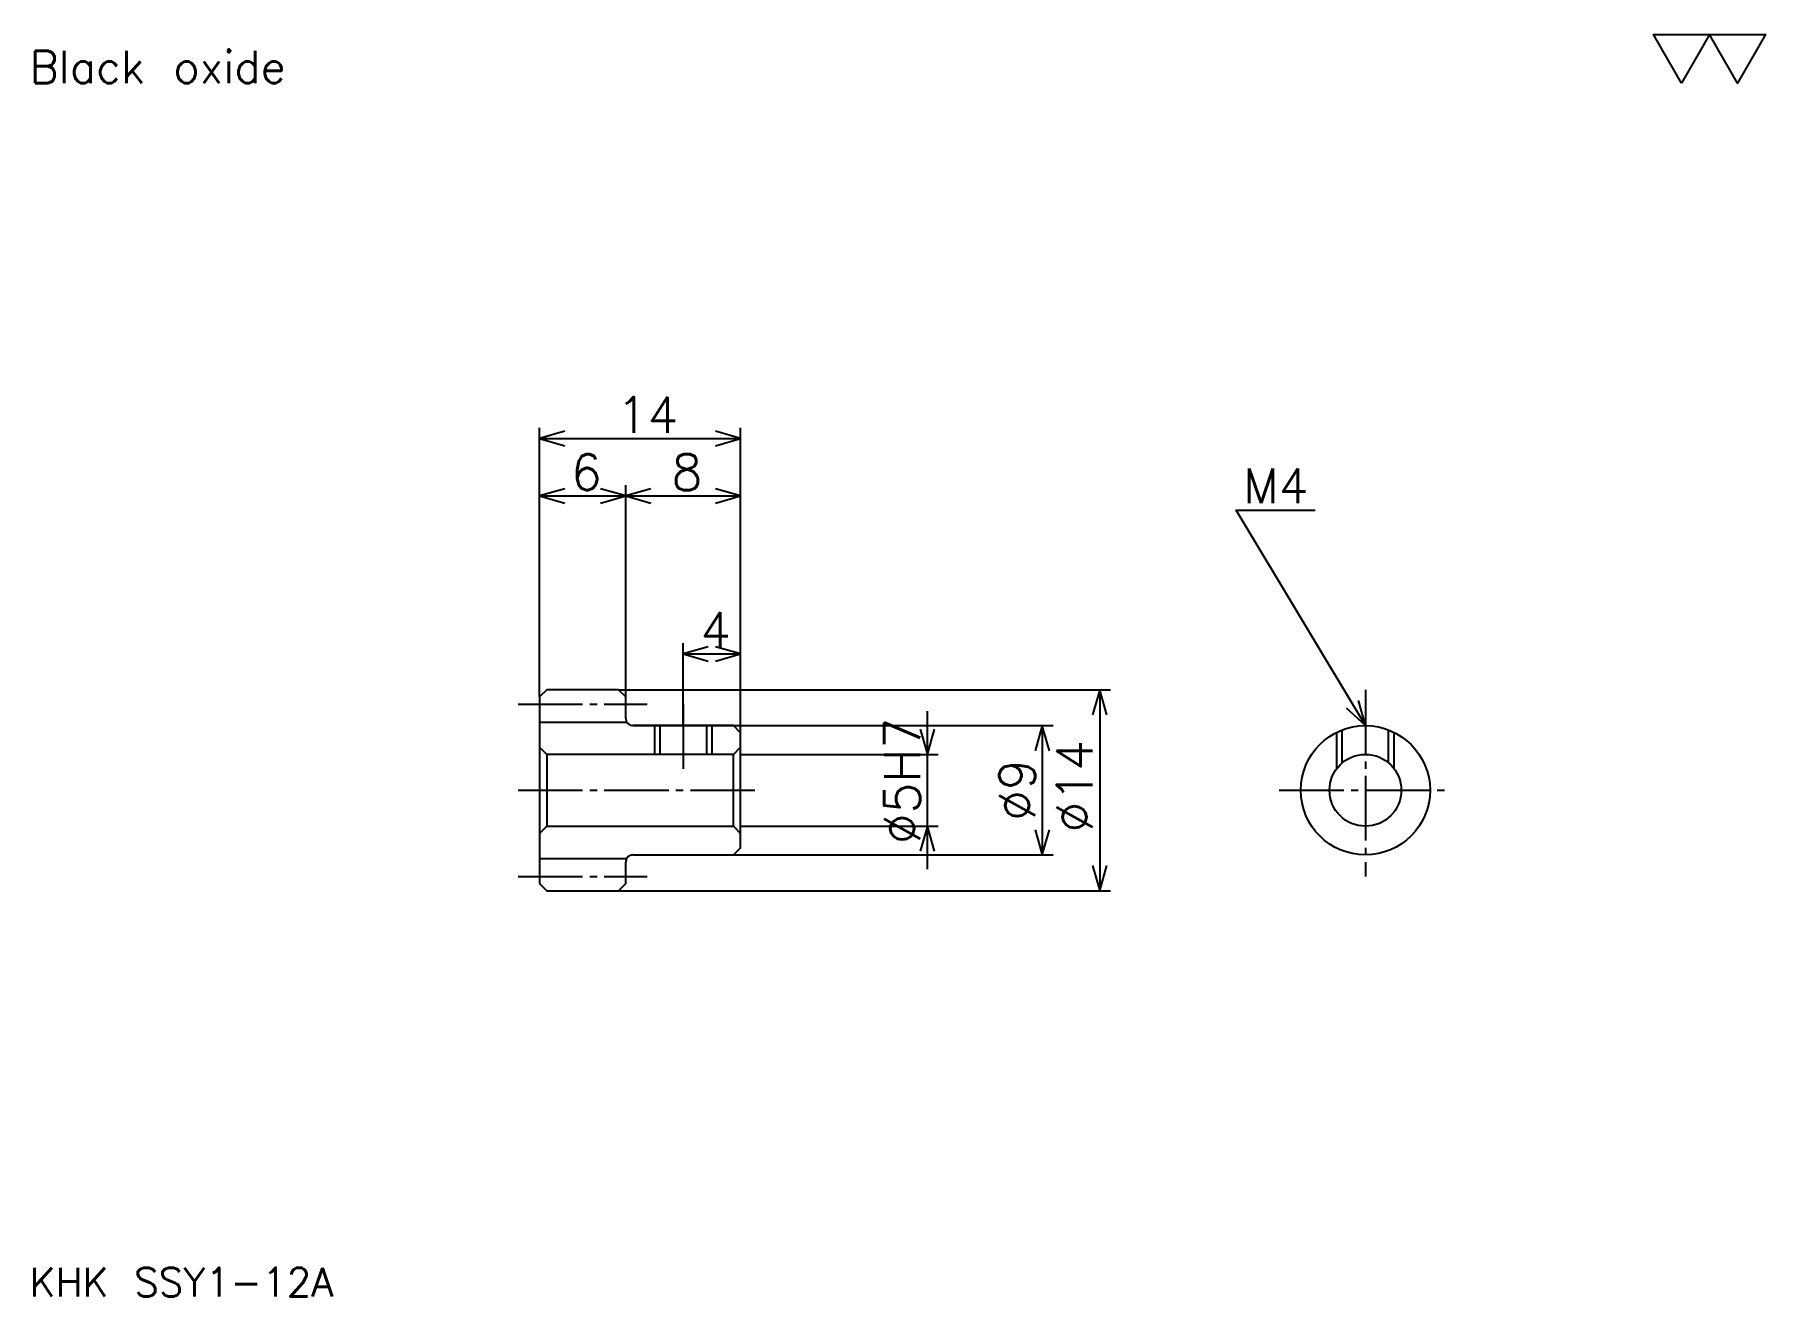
# Model space of a CAD drawing. Extents: x 5 to 126, y 6 to 93.
import ezdxf

# ---------------------------------------------------------------- set-up
doc = ezdxf.new("R2010")
doc.units = 0
doc.linetypes.add('DASHDOT', pattern=[6, 4.5, -0.5, 0.5, -0.5])
doc.layers.get('0').update_dxf_attribs({"linetype": 'CONTINUOUS'})
doc.layers.add('DASHDOT', color=6, linetype='DASHDOT')
doc.styles.add('KANJI', font='TXT', dxfattribs={"bigfont": 'BIGFONT'})

msp = doc.modelspace()

# ---------------------------------------------------------------- linework, layer by layer
at = {"color": 5}
for p, q in [((40.5, 47.75), (40.5, 66)), ((40.5, 65.25), (54.5, 65.25)), ((54.5, 47.75), (54.5, 66)), ((46.5, 47.75), (46.5, 62)), ((40.5, 61.25), (46.5, 61.25)), ((46.5, 61.25), (54.5, 61.25)), ((50.5, 47.75), (50.5, 51)), ((50.5, 50.25), (54.5, 50.25)), ((40.5, 47.25), (40.5, 47.75)), ((46, 47.75), (54.5, 47.75)), ((46.5, 47.25), (46.5, 47.75)), ((50.5, 45.25), (50.5, 47.75)), ((54.5, 47.75), (80.25, 47.75)), ((54.5, 44.75), (54.5, 47.75)), ((79.5, 47.75), (79.5, 33.75)), ((67.5, 35.25), (67.5, 46.25)), ((47, 45.25), (54.5, 45.25)), ((54.5, 45.25), (76.25, 45.25)), ((75.5, 45.25), (75.5, 36.25)), ((54.5, 43.25), (68.25, 43.25)), ((54.5, 38.25), (68.25, 38.25)), ((47, 36.25), (54.5, 36.25)), ((54.5, 36.25), (76.25, 36.25)), ((46, 33.75), (54.5, 33.75)), ((54.5, 33.75), (80.25, 33.75))]:
    msp.add_line(p, q, dxfattribs=at)
at = {"color": 4}
for p, q in [((40.5, 45.5), (46.5, 45.5)), ((54, 43.25), (54.5, 43.75)), ((41, 43.25), (41, 38.25)), ((54, 38.25), (54.5, 37.75)), ((40.5, 36), (46.5, 36))]:
    msp.add_line(p, q, dxfattribs=at)
at = {"color": 7}
msp.add_lwpolyline([(120, 90), (118.050003, 93.379997), (125.849998, 93.379997), (123.900002, 90), (121.949997, 93.379997), (120, 90)], dxfattribs=at)
at = {"color": 5}
for points in [[(42.25, 65.75), (40.5, 65.25), (42.25, 64.75)], [(52.75, 64.75), (54.5, 65.25), (52.75, 65.75)], [(42.25, 61.75), (40.5, 61.25), (42.25, 60.75)], [(44.75, 60.75), (46.5, 61.25), (44.75, 61.75)], [(48.25, 61.75), (46.5, 61.25), (48.25, 60.75)], [(52.75, 60.75), (54.5, 61.25), (52.75, 61.75)], [(98, 45.25), (89, 60.25), (94.5, 60.25)], [(52.25, 50.75), (50.5, 50.25), (52.25, 49.75)], [(52.75, 49.75), (54.5, 50.25), (52.75, 50.75)], [(80, 46), (79.5, 47.75), (79, 46)], [(96.670883, 46.493366), (98, 45.25), (97.528381, 47.007862)], [(67, 45), (67.5, 43.25), (68, 45)], [(76, 43.5), (75.5, 45.25), (75, 43.5)], [(68, 36.5), (67.5, 38.25), (67, 36.5)], [(75, 38), (75.5, 36.25), (76, 38)], [(79, 35.5), (79.5, 33.75), (80, 35.5)]]:
    msp.add_lwpolyline(points, dxfattribs=at)
at = {"color": 4}
for points in [[(46.5, 45.75), (46.5, 47.25), (46, 47.75), (41, 47.75), (40.5, 47.25), (40.5, 37.75)], [(47, 36.25), (54, 36.25), (54.5, 36.75), (54.5, 44.75), (54, 45.25), (47, 45.25)], [(48.5, 45.25), (48.5, 43.25)], [(48.880001, 45.25), (48.880001, 43.25)], [(52.119999, 45.25), (52.119999, 43.25)], [(52.5, 45.25), (52.5, 43.25)], [(96, 42.25), (96, 44.781128)], [(96.380005, 42.654102), (96.380005, 44.948284)], [(99.619995, 42.654102), (99.619995, 44.948284)], [(100, 42.25), (100, 44.781128)], [(40.5, 37.75), (41, 38.25), (54, 38.25), (54, 43.25), (41, 43.25), (40.5, 43.75)], [(40.5, 37.75), (40.5, 34.25), (41, 33.75), (46, 33.75), (46.5, 34.25), (46.5, 35.75)]]:
    msp.add_lwpolyline(points, dxfattribs=at)
for radius in [4.5, 2.5]:
    msp.add_circle((98, 40.75), radius, dxfattribs=at)
for centre, start, end in [((47, 45.75), 180, 270), ((47, 35.75), 90, 180)]:
    msp.add_arc(centre, 0.5, start, end, dxfattribs=at)
at = {"layer": 'DASHDOT', "color": 7}
for p, q in [((98, 47.75), (98, 34.75)), ((39, 46.75), (48, 46.75)), ((39, 40.75), (56, 40.75)), ((92, 40.75), (104, 40.75)), ((39, 34.75), (48, 34.75))]:
    msp.add_line(p, q, dxfattribs=at)
msp.add_lwpolyline([(50.5, 46.75), (50.5, 41.75)], dxfattribs=at)

# ---------------------------------------------------------------- texts
at = {"color": 7, "style": 'KANJI'}
for s, height, p in [('Black oxide', 2.25, (5, 90)), ('14', 2.5, (45.875, 65.650002)), ('6', 2.5, (42.6875, 61.650002)), ('8', 2.5, (49.6875, 61.650002)), ('M4', 2.4, (89.5, 60.75)), ('4', 2.5, (51.6875, 50.650002)), ('KHK SSY1-12A', 2, (5, 5.5))]:
    msp.add_text(s, height=height, dxfattribs=at).set_placement(p)
for s, p in [('%%c5H7', (67, 37)), ('%%c14', (79, 37.8125)), ('%%c9', (75, 38.625))]:
    msp.add_text(s, height=2.5, rotation=90, dxfattribs=at).set_placement(p)

doc.saveas('drawing.dxf')
